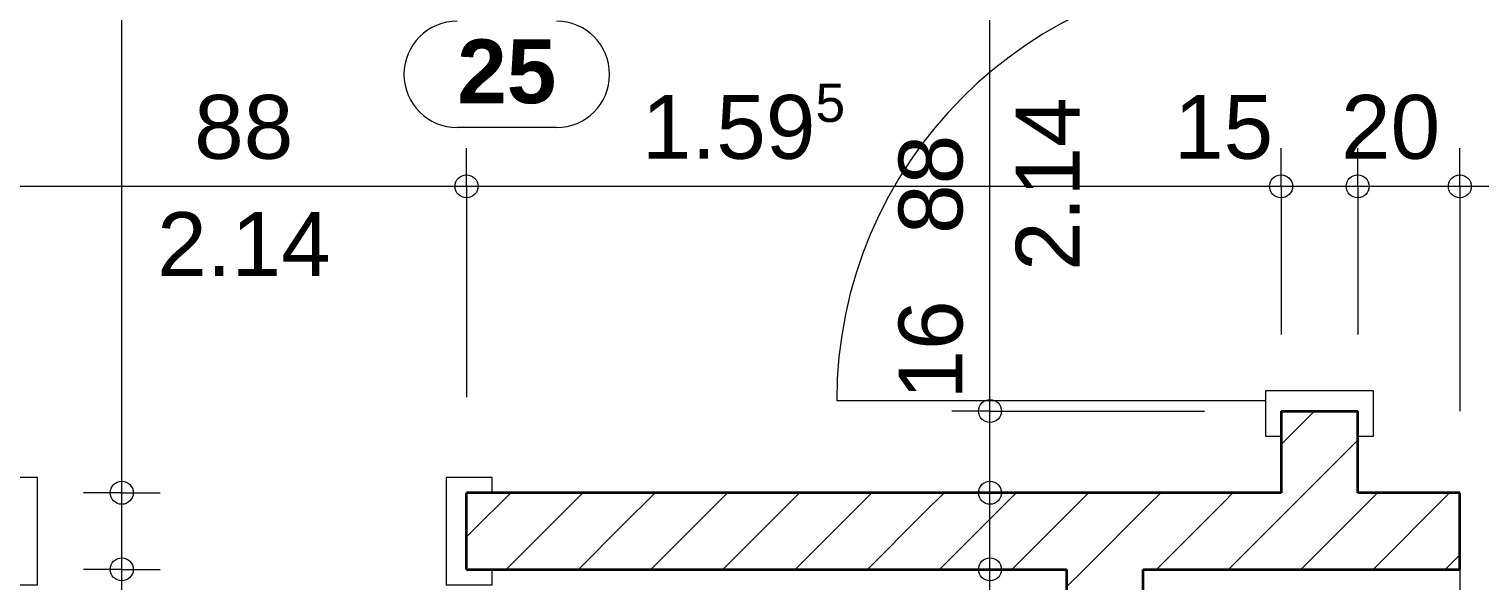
# Model space of a CAD drawing. Header units: metres. Extents: x 0.003 to 0.843, y 0.003 to 0.597.
# Drawn here: x 0.3463 to 0.4031, y 0.3894 to 0.4111 of the extents above; entities that cross this region are included whole.
import ezdxf

# ---------------------------------------------------------------- set-up
doc = ezdxf.new("R2010")
doc.units = ezdxf.units.M
doc.linetypes.add('AUSGEZOGEN', pattern=[0])
for name, color, linetype, lineweight in [('Einbaumoebel', 7, 'AUSGEZOGEN', 18), ('Text Werkplan Ausfuehrung', 7, 'AUSGEZOGEN', 25), ('Tuerzarge', 7, 'AUSGEZOGEN', 13), ('Wand Mauerwerk tragend', 7, 'AUSGEZOGEN', 35), ('Werkplan- Ausfuehrungsmasse', 7, 'AUSGEZOGEN', 13)]:
    doc.layers.add(name, color=color, linetype=linetype, lineweight=lineweight)
doc.styles.add('ARIAL', font='ARIAL.TTF')

msp = doc.modelspace()

# ---------------------------------------------------------------- linework, layer by layer
at = {"layer": 'Einbaumoebel', "color": 7, "linetype": 'AUSGEZOGEN', "lineweight": 18}
msp.add_line((0.4023599910736086, 0.389897358337163), (0.4023599910736086, 0.3510973592044107), dxfattribs=at)
at = {"layer": 'Text Werkplan Ausfuehrung', "color": 240, "linetype": 'AUSGEZOGEN', "lineweight": 13}
msp.add_line((0.3669795774614867, 0.4071979114403707), (0.3630948571360167, 0.4071979114403707), dxfattribs=at)
for centre, start, end in [((0.3630948571360167, 0.4092812446942312), 90, 270), ((0.3669795774614867, 0.4092812446942312), 270, 90)]:
    msp.add_arc(centre, 0.002083333253860474, start, end, dxfattribs=at)
at = {"layer": 'Tuerzarge', "color": 7, "linetype": 'AUSGEZOGEN', "lineweight": 13}
msp.add_line((0.3947599912434819, 0.3964973581896415), (0.3779599916189911, 0.3964973581896415), dxfattribs=at)
for points in [[(0.3968599911965432, 0.3960973581985823), (0.3953599912300708, 0.3960973581985823), (0.3953599912300708, 0.395097358220934), (0.3947599912434819, 0.395097358220934), (0.3947599912434819, 0.3968973581807009), (0.3989599911496046, 0.3968973581807009), (0.3989599911496046, 0.395097358220934), (0.3983599911630156, 0.395097358220934), (0.3983599911630156, 0.3960973581985823), (0.3968599911965432, 0.3960973581985823)], [(0.3458599923364821, 0.3913973583036354), (0.3458599923364821, 0.389897358337163), (0.3448599923588338, 0.389897358337163), (0.3448599923588338, 0.3892973583505741), (0.3466599923186007, 0.3892973583505741), (0.3466599923186007, 0.3934973582566968), (0.3448599923588338, 0.3934973582566968), (0.3448599923588338, 0.3928973582701078), (0.3458599923364821, 0.3928973582701078), (0.3458599923364821, 0.3913973583036354)], [(0.3626599919609728, 0.3913973583036354), (0.3626599919609728, 0.3892973583505741), (0.3644599919207396, 0.3892973583505741), (0.3644599919207396, 0.389897358337163), (0.3634599919430914, 0.389897358337163), (0.3634599919430914, 0.3928973582701078), (0.3644599919207396, 0.3928973582701078), (0.3644599919207396, 0.3934973582566968), (0.3626599919609728, 0.3934973582566968), (0.3626599919609728, 0.3913973583036354)]]:
    msp.add_lwpolyline(points, dxfattribs=at)
msp.add_arc((0.3947599912434819, 0.3964973581896415), 0.01679999962449074, 90, 180, dxfattribs=at)
at = {"layer": 'Wand Mauerwerk tragend', "color": 7, "linetype": 'AUSGEZOGEN', "lineweight": 35}
for p, q in [((0.3953599912300708, 0.3960973581985823), (0.3983599911630156, 0.3960973581985823)), ((0.3953599912300708, 0.3960973581985823), (0.3953599912300708, 0.3928973582701078)), ((0.3983599911630156, 0.3928973582701078), (0.3983599911630156, 0.3960973581985823)), ((0.3634599919430914, 0.389897358337163), (0.3634599919430914, 0.3928973582701078)), ((0.3953599912300708, 0.3928973582701078), (0.3634599919430914, 0.3928973582701078)), ((0.4023599910736086, 0.3928973582701078), (0.3983599911630156, 0.3928973582701078)), ((0.4023599910736086, 0.389897358337163), (0.4023599910736086, 0.3928973582701078)), ((0.3634599919430914, 0.389897358337163), (0.3869599914178254, 0.389897358337163)), ((0.3869599914178254, 0.389897358337163), (0.3869599914178254, 0.3574973590613595)), ((0.3899599913507703, 0.3510973592044107), (0.3899599913507703, 0.389897358337163)), ((0.3899599913507703, 0.389897358337163), (0.4023599910736086, 0.389897358337163))]:
    msp.add_line(p, q, dxfattribs=at)
at = {"layer": 'Wand Mauerwerk tragend', "color": 7, "linetype": 'AUSGEZOGEN', "lineweight": 13}
for p, q in [((0.3953599912300709, 0.3947828661367331), (0.39667448329192, 0.3960973581985823)), ((0.4017881919294851, 0.389897358337163), (0.4023599910736086, 0.3904691574812866)), ((0.3869599914178254, 0.3892112934492338), (0.3876460563057547, 0.389897358337163))]:
    msp.add_line(p, q, dxfattribs=at)
for points in [[(0.3963029104881918, 0.3928973582701077), (0.3983599911630156, 0.3949544389449314), (0.3983599911630156, 0.3949544389449315)], [(0.3634599919430914, 0.3911671380972161), (0.363673078280978, 0.3913802244351027), (0.363673078280978, 0.3913802244351027), (0.3651902121159831, 0.3928973582701078)], [(0.3650186393077848, 0.3898973583371631), (0.3666169514108161, 0.3914956704401945), (0.3666169514108161, 0.3914956704401945), (0.3680186392407296, 0.3928973582701079)], [(0.3678470664325308, 0.389897358337163), (0.3695608245406538, 0.391611116445286), (0.3695608245406538, 0.391611116445286), (0.3708470663654755, 0.3928973582701078)], [(0.3706754935572771, 0.3898973583371631), (0.3725046976704918, 0.3917265624503778), (0.3725046976704918, 0.3917265624503778), (0.3736754934902219, 0.3928973582701079)], [(0.3735039206820231, 0.389897358337163), (0.3754485708003295, 0.3918420084554694), (0.3754485708003295, 0.3918420084554694), (0.3765039206149678, 0.3928973582701078)], [(0.3763323478067696, 0.3898973583371631), (0.3783924439301676, 0.3919574544605612), (0.3783924439301676, 0.3919574544605612), (0.3793323477397143, 0.3928973582701079)], [(0.3791607749315156, 0.389897358337163), (0.3813363170600053, 0.3920729004656528), (0.3813363170600053, 0.3920729004656528), (0.3821607748644602, 0.3928973582701078)], [(0.3819892020562619, 0.3898973583371631), (0.3842801901898432, 0.3921883464707445), (0.3842801901898432, 0.3921883464707445), (0.3849892019892066, 0.3928973582701079)], [(0.3848176291810079, 0.389897358337163), (0.3872240633196809, 0.3923037924758361), (0.3872240633196809, 0.3923037924758361), (0.3878176291139526, 0.3928973582701078)], [(0.3876460563057543, 0.3898973583371631), (0.390167936449519, 0.3924192384809279), (0.390167936449519, 0.3924192384809279), (0.390646056238699, 0.3928973582701079)], [(0.3904744834305003, 0.389897358337163), (0.3931118095793567, 0.3925346844860195), (0.3931118095793567, 0.3925346844860195), (0.393474483363445, 0.3928973582701078)], [(0.3933029105552465, 0.3898973583371631), (0.3960556827091947, 0.3926501304911113), (0.3960556827091947, 0.3926501304911113), (0.3963029104881913, 0.3928973582701079)], [(0.3961313376799926, 0.389897358337163), (0.3989995558390323, 0.3927655764962028), (0.3989995558390323, 0.3927655764962028), (0.3991313376129373, 0.3928973582701078)], [(0.3989597648047389, 0.3898973583371631), (0.4019434289688705, 0.3928810225012946), (0.4019434289688705, 0.3928810225012946), (0.4019597647376837, 0.3928973582701079)]]:
    msp.add_lwpolyline(points, dxfattribs=at)
at = {"layer": 'Werkplan- Ausfuehrungsmasse', "color": 7, "linetype": 'AUSGEZOGEN', "lineweight": 13}
for p, q in [((0.3499599922448399, 0.3928973582701078), (0.3499599922448399, 0.479497356334447)), ((0.3839599914848807, 0.3960973581985823), (0.3839599914848807, 0.4136973578051916)), ((0.3634599919430913, 0.4048973580018869), (0.3634599919430913, 0.4063973580149254)), ((0.3953599912300709, 0.4048973580018869), (0.3953599912300709, 0.4063973580149254)), ((0.3983599911630157, 0.4048973580018869), (0.3983599911630157, 0.4063973580149254)), ((0.4023599910736088, 0.4048973580018869), (0.4023599910736088, 0.4063973580149254)), ((0.3458599923364819, 0.4048973580018869), (0.3634599919430913, 0.4048973580018869)), ((0.3634599919430913, 0.4048973580018869), (0.3634599919430913, 0.4033973610100886)), ((0.3953599912300709, 0.4048973580018869), (0.3953599912300709, 0.4033973610100886)), ((0.3953599912300709, 0.4048973580018869), (0.3983599911630157, 0.4048973580018869)), ((0.3983599911630157, 0.4048973580018869), (0.3983599911630157, 0.4033973610100886)), ((0.3983599911630157, 0.4048973580018869), (0.4023599910736088, 0.4048973580018869)), ((0.4023599910736088, 0.4048973580018869), (0.4023599910736088, 0.4033973610100886)), ((0.4023599910736088, 0.4048973580018869), (0.4291599904745819, 0.4048973580018869)), ((0.3839599914848807, 0.3960973581985823), (0.3824599914718422, 0.3960973581985823)), ((0.3839599914848807, 0.3960973581985823), (0.3854599884766789, 0.3960973581985823)), ((0.3839599914848807, 0.3928973582701078), (0.3839599914848807, 0.3960973581985823)), ((0.3499599922448399, 0.3928973582701078), (0.3484599922318014, 0.3928973582701078)), ((0.3499599922448399, 0.3928973582701078), (0.3514599892366381, 0.3928973582701078)), ((0.3499599922448399, 0.3928973582701078), (0.3499599922448399, 0.3928973582701078)), ((0.3499599922448399, 0.389897358337163), (0.3499599922448399, 0.3928973582701078)), ((0.3839599914848807, 0.3928973582701078), (0.3824599914718422, 0.3928973582701078)), ((0.3839599914848807, 0.3928973582701078), (0.3854599884766789, 0.3928973582701078)), ((0.3839599914848807, 0.3928973582701078), (0.3839599914848807, 0.3928973582701078)), ((0.3839599914848807, 0.389897358337163), (0.3839599914848807, 0.3928973582701078)), ((0.3499599922448399, 0.389897358337163), (0.3484599922318014, 0.389897358337163)), ((0.3499599922448399, 0.389897358337163), (0.3514599892366381, 0.389897358337163)), ((0.3499599922448399, 0.389897358337163), (0.3499599922448399, 0.389897358337163)), ((0.3499599922448399, 0.3510973592044107), (0.3499599922448399, 0.389897358337163)), ((0.3839599914848807, 0.389897358337163), (0.3824599914718422, 0.389897358337163)), ((0.3839599914848807, 0.389897358337163), (0.3854599884766789, 0.389897358337163)), ((0.3839599914848807, 0.389897358337163), (0.3839599914848807, 0.389897358337163)), ((0.3839599914848807, 0.3574973590613595), (0.3839599914848807, 0.389897358337163))]:
    msp.add_line(p, q, dxfattribs=at)
for points in [[(0.3634599919430913, 0.4048973580018869), (0.3634599919430913, 0.4047482309506097), (0.3634599919430913, 0.4047482309506097), (0.3634599919430913, 0.3966460241350942)], [(0.3634599919430913, 0.4048973580018869), (0.3689274632818451, 0.404897358001887), (0.3689274632818451, 0.404897358001887), (0.3953599912300709, 0.4048973580018869)], [(0.3953599912300709, 0.4048973580018869), (0.3953599912300709, 0.4042408818111975), (0.3953599912300709, 0.4042408818111975), (0.3953599912300709, 0.399097358131527)], [(0.3983599911630157, 0.4048973580018869), (0.3983599911630157, 0.4041931687259863), (0.3983599911630157, 0.4041931687259863), (0.3983599911630157, 0.399097358131527)], [(0.4023599910736088, 0.4048973580018869), (0.4023599910736088, 0.4041295512790381), (0.4023599910736088, 0.4041295512790381), (0.4023599910736088, 0.3960973581985823)], [(0.3839599914848807, 0.3960973581985823), (0.3876674752917666, 0.3960973581985822), (0.3876674752917666, 0.3960973581985822), (0.392359991297126, 0.3960973581985823)]]:
    msp.add_lwpolyline(points, dxfattribs=at)
for centre in [(0.3634599919430913, 0.4048973580018869), (0.3953599912300709, 0.4048973580018869), (0.3983599911630157, 0.4048973580018869), (0.4023599910736088, 0.4048973580018869), (0.3839599914848807, 0.3960973581985823), (0.3499599922448399, 0.3928973582701078), (0.3839599914848807, 0.3928973582701078), (0.3499599922448399, 0.389897358337163), (0.3839599914848807, 0.389897358337163)]:
    msp.add_circle(centre, 0.0004500000039115548, dxfattribs=at)

# ---------------------------------------------------------------- texts
at = {"layer": 'Text Werkplan Ausfuehrung', "color": 240, "linetype": 'AUSGEZOGEN', "lineweight": 13, "insert": (0.3630948571360167, 0.4081145780300481), "char_height": 0.0025, "width": 0.00125, "attachment_point": 7, "style": 'ARIAL'}
msp.add_mtext('\\fArial|i0|b1|c0|p0;25', dxfattribs=at)
at = {"layer": 'Werkplan- Ausfuehrungsmasse', "color": 7, "linetype": 'AUSGEZOGEN', "lineweight": 13, "attachment_point": 7, "style": 'ARIAL'}
for s, insert, char_height, width in [('5', (0.3771248607481343, 0.407398324366659), 0.0015, 0.00075), ('88', (0.3527943714074793, 0.4059399909935886), 0.0025, 0.00125), ('1.59', (0.3703274525804456, 0.4059399909935886), 0.0025, 0.00125), ('15', (0.3911651072259996, 0.4059399909935886), 0.0025, 0.00125), ('20', (0.3977077001315223, 0.4059399909935886), 0.0025, 0.00125), ('2.14', (0.3513457015065319, 0.4013871260524979), 0.0025, 0.00125)]:
    msp.add_mtext(s, dxfattribs=dict(at, insert=insert, char_height=char_height, width=width))
at = {"layer": 'Werkplan- Ausfuehrungsmasse', "color": 7, "linetype": 'AUSGEZOGEN', "lineweight": 13, "char_height": 0.0025, "width": 0.00125, "attachment_point": 7, "rotation": 90.00000250447816, "style": 'ARIAL'}
for s, insert in [('2.14', (0.3874702234342697, 0.4015830673686322)), ('88', (0.3829173584931785, 0.4030317372695795)), ('16', (0.3829173584931785, 0.396547358188524))]:
    msp.add_mtext(s, dxfattribs=dict(at, insert=insert))

doc.saveas('drawing.dxf')
